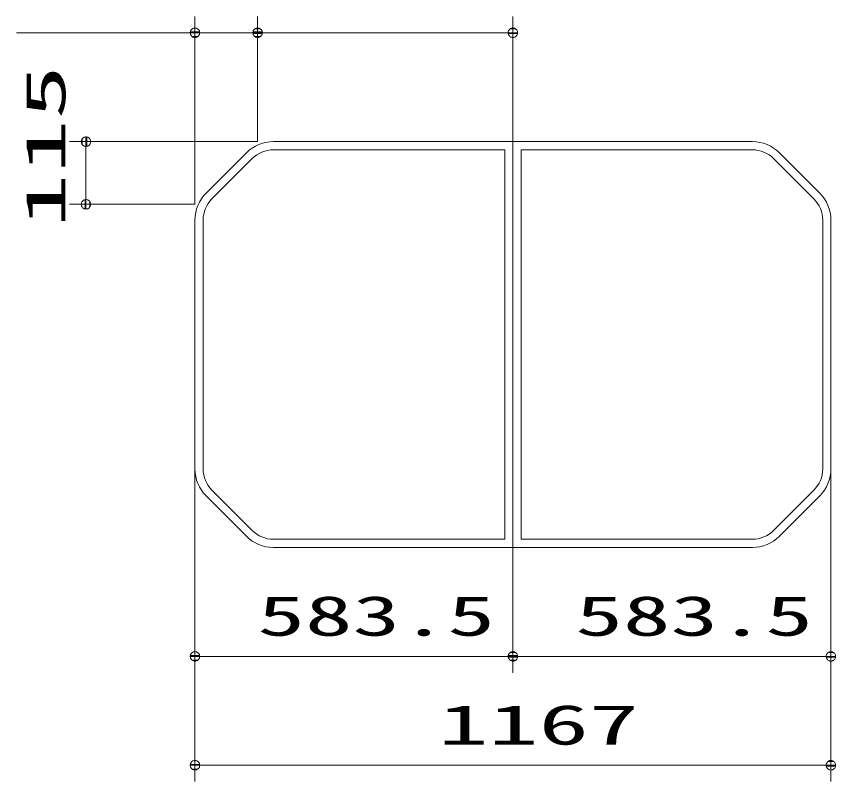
# Model space of a CAD drawing. Units: millimetres on the paper. Extents: x -305 to 305, y -152 to 152.
# Drawn here: x -233 to -182.9, y -105 to -58.2 of the extents above; entities that cross this region are included whole.
import ezdxf
from ezdxf.enums import TextEntityAlignment as Align

# ---------------------------------------------------------------- set-up
doc = ezdxf.new("R2010")
doc.units = ezdxf.units.MM
doc.layers.add('0-1_S1', color=7, linetype='Continuous', lineweight=9)
doc.layers.add('0-2_0', color=7, linetype='Continuous', lineweight=9)
doc.styles.add('ＭＳ ゴシック', font='')
doc.styles.get('ＭＳ ゴシック').set_extended_font_data('MS Gothic')

# ---------------------------------------------------------------- blocks, each defined once
blk = doc.blocks.new('_DOTSMALL')
at = {"layer": '0-2_0'}
for p, q in [((0.0746, 0.1), (-0.0746, 0.1)), ((0.1223, -0.0248), (-0.1223, -0.0248))]:
    blk.add_line(p, q, dxfattribs=at)
for points in [[(0.125, 0), (0.124, 0.0157), (0.1211, 0.0311), (0.1162, 0.046), (0.1095, 0.0602), (0.1011, 0.0735), (0.0911, 0.0856), (0.0797, 0.0963), (0.067, 0.1055), (0.0532, 0.1131), (0.0386, 0.1189), (0.0234, 0.1228), (0.0078, 0.1248), (-0.0078, 0.1248), (-0.0234, 0.1228), (-0.0386, 0.1189), (-0.0532, 0.1131), (-0.067, 0.1055), (-0.0797, 0.0963), (-0.0911, 0.0856), (-0.1011, 0.0735), (-0.1095, 0.0602), (-0.1162, 0.046), (-0.1211, 0.0311), (-0.124, 0.0157), (-0.125, 0), (0, 0)], [(-0.125, 0), (-0.124, -0.0157), (-0.1211, -0.0311), (-0.1162, -0.046), (-0.1095, -0.0602), (-0.1011, -0.0735), (-0.0911, -0.0856), (-0.0797, -0.0963), (-0.067, -0.1055), (-0.0532, -0.1131), (-0.0386, -0.1189), (-0.0234, -0.1228), (-0.0078, -0.1248), (0.0078, -0.1248), (0.0234, -0.1228), (0.0386, -0.1189), (0.0532, -0.1131), (0.067, -0.1055), (0.0797, -0.0963), (0.0911, -0.0856), (0.1011, -0.0735), (0.1095, -0.0602), (0.1162, -0.046), (0.1211, -0.0311), (0.124, -0.0157), (0.125, 0), (0, 0)]]:
    blk.add_lwpolyline(points, close=True, dxfattribs=at)

msp = doc.modelspace()

# ---------------------------------------------------------------- linework, layer by layer
at = {"layer": '0-1_S1'}
for p, q in [((-222.081, -69.698), (-222.081, -58.198)), ((-218.247, -65.865), (-218.247, -58.198)), ((-202.631, -65.865), (-202.631, -58.198)), ((-222.081, -59.198), (-233.005, -59.198)), ((-222.081, -59.198), (-218.247, -59.198)), ((-219.761, -59.198), (-217.441, -59.198)), ((-218.247, -59.198), (-202.631, -59.198)), ((-218.247, -65.865), (-229.747, -65.865)), ((-228.747, -69.698), (-228.747, -65.865)), ((-217.281, -65.865), (-202.631, -65.865)), ((-202.631, -65.865), (-202.631, -90.698)), ((-187.981, -65.865), (-202.631, -65.865)), ((-202.631, -65.865), (-202.631, -90.698)), ((-221.397, -69.015), (-218.931, -66.548)), ((-217.281, -66.365), (-203.131, -66.365)), ((-203.131, -66.365), (-203.131, -90.198)), ((-202.131, -66.365), (-202.131, -90.198)), ((-187.981, -66.365), (-202.131, -66.365)), ((-183.864, -69.015), (-186.331, -66.548)), ((-221.044, -69.368), (-218.577, -66.902)), ((-184.218, -69.368), (-186.684, -66.902)), ((-222.081, -69.698), (-229.747, -69.698)), ((-222.081, -70.664), (-222.081, -85.898)), ((-221.581, -70.664), (-221.581, -85.898)), ((-183.681, -70.664), (-183.681, -85.898)), ((-183.181, -70.664), (-183.181, -85.898)), ((-222.081, -85.898), (-222.081, -105.031)), ((-222.081, -85.898), (-222.081, -98.365)), ((-183.181, -85.898), (-183.181, -105.031)), ((-183.181, -85.898), (-183.181, -98.365)), ((-221.044, -87.194), (-218.577, -89.661)), ((-184.218, -87.194), (-186.684, -89.661)), ((-221.397, -87.548), (-218.931, -90.015)), ((-183.864, -87.548), (-186.331, -90.015)), ((-217.281, -90.198), (-203.131, -90.198)), ((-187.981, -90.198), (-202.131, -90.198)), ((-217.281, -90.698), (-202.631, -90.698)), ((-202.631, -90.698), (-202.631, -98.365)), ((-202.631, -90.698), (-202.631, -98.365)), ((-187.981, -90.698), (-202.631, -90.698)), ((-202.631, -97.365), (-222.081, -97.365)), ((-183.181, -97.365), (-202.631, -97.365)), ((-183.181, -104.031), (-222.081, -104.031))]:
    msp.add_line(p, q, dxfattribs=at)
for centre, radius, start, end in [((-217.281, -68.198), 2.333, 90, 135), ((-187.981, -68.198), 2.333, 45, 90), ((-217.281, -68.198), 1.833, 90, 135), ((-187.981, -68.198), 1.833, 45, 90), ((-219.747, -70.664), 2.333, 135, 180), ((-185.514, -70.664), 2.333, 0, 45), ((-219.747, -70.664), 1.833, 135, 180), ((-185.514, -70.664), 1.833, 0, 45), ((-219.747, -85.898), 2.333, 180, 225), ((-219.747, -85.898), 1.833, 180, 225), ((-185.514, -85.898), 1.833, 315, 0), ((-185.514, -85.898), 2.333, 315, 0), ((-217.281, -88.365), 1.833, 225, 270), ((-187.981, -88.365), 1.833, 270, 315), ((-217.281, -88.365), 2.333, 225, 270), ((-187.981, -88.365), 2.333, 270, 315)]:
    msp.add_arc(centre, radius, start, end, dxfattribs=at)

# ---------------------------------------------------------------- block references
at = {"layer": '0-1_S1', "xscale": 2.32, "yscale": 2.32}
for p, rotation in [((-222.081, -59.198), 180), ((-218.247, -59.198), 180), ((-228.747, -65.865), 90), ((-228.747, -69.698), 270), ((-222.081, -97.365), 180), ((-202.631, -97.365), 180), ((-222.081, -104.031), 180)]:
    msp.add_blockref('_DOTSMALL', p, dxfattribs=dict(at, rotation=rotation))
for p in [(-218.247, -59.198), (-202.631, -59.198), (-202.631, -97.365), (-183.181, -97.365), (-183.181, -104.031)]:
    msp.add_blockref('_DOTSMALL', p, dxfattribs=at)

# ---------------------------------------------------------------- texts
at = {"layer": '0-1_S1', "style": 'ＭＳ ゴシック', "width": 2}
msp.add_text('115', height=2.441, rotation=90, dxfattribs=at).set_placement((-229.277, -71.144), align=Align.BOTTOM_LEFT)
at = {"layer": '0-1_S1', "style": 'ＭＳ ゴシック'}
for s, width, p in [('583.5', 1.75, (-218.252, -96.835)), ('583.5', 1.75, (-198.802, -96.835)), ('1167', 1.85, (-207.203, -103.501))]:
    msp.add_text(s, height=2.441, dxfattribs=dict(at, width=width)).set_placement(p, align=Align.BOTTOM_LEFT)

doc.saveas('drawing.dxf')
